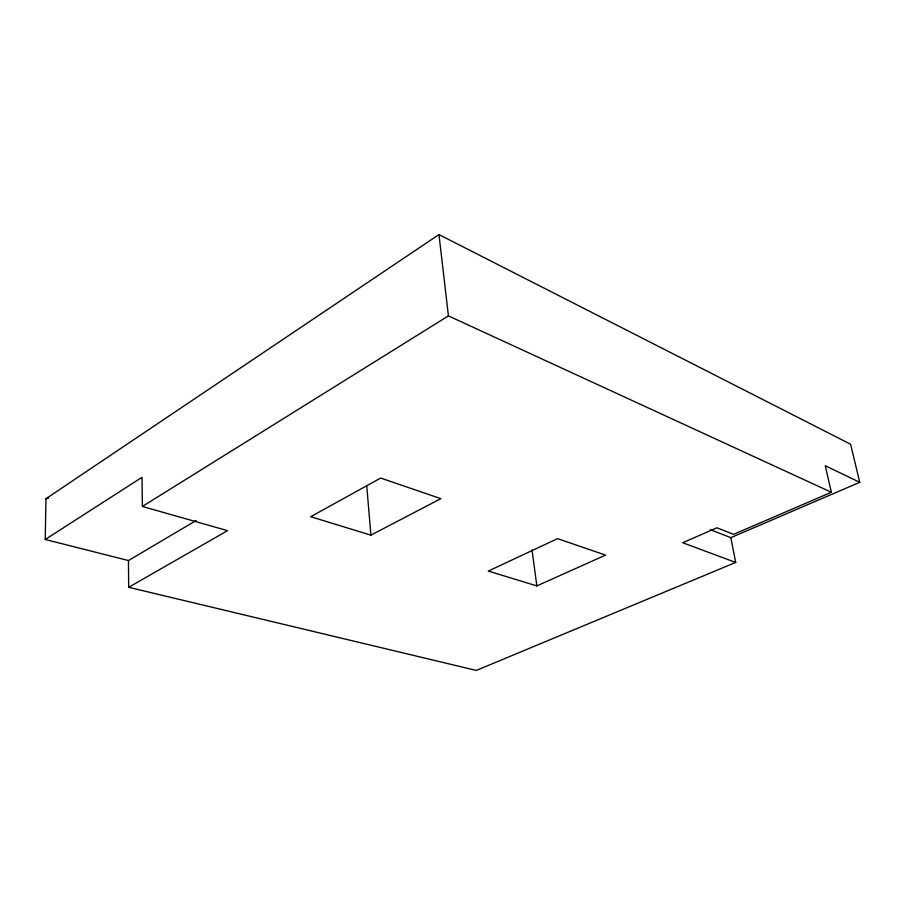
<?xml version="1.0" encoding="UTF-8"?>
<svg xmlns="http://www.w3.org/2000/svg" width="905" height="905" viewBox="0 0 905 905"><rect width="100%" height="100%" fill="white"/><g stroke="black" fill="none" stroke-linecap="round" stroke-linejoin="round"><path stroke-width="1.36" d="M196.193 520.477L128.442 560.557L45.25 539.493L45.94 498.734L438.959 234.576L850.587 444.231L859.75 482.308L730.833 537.66L710.233 529.629M45.25 539.493L141.995 477.308L142.39 506.461L227.562 530.647L128.68 587.3L128.442 560.557M142.39 506.461L448.428 315.879L831.367 492.275L825.236 465.724L859.75 482.308M370.914 535.149L440.837 498.655L380.688 478.055L310.687 516.721L370.914 535.149L366.729 485.668M536.846 585.908L605.592 555.104L557.548 538.645L488.315 571.066L536.846 585.908L532.016 549.901M831.367 492.275L733.593 534.346L716.907 527.796L682.687 542.751L735.697 562.446L730.833 537.66M735.697 562.446L476.313 670.424L128.68 587.3M45.94 498.734L48.678 498.078M438.959 234.576L448.428 315.879"/></g></svg>
